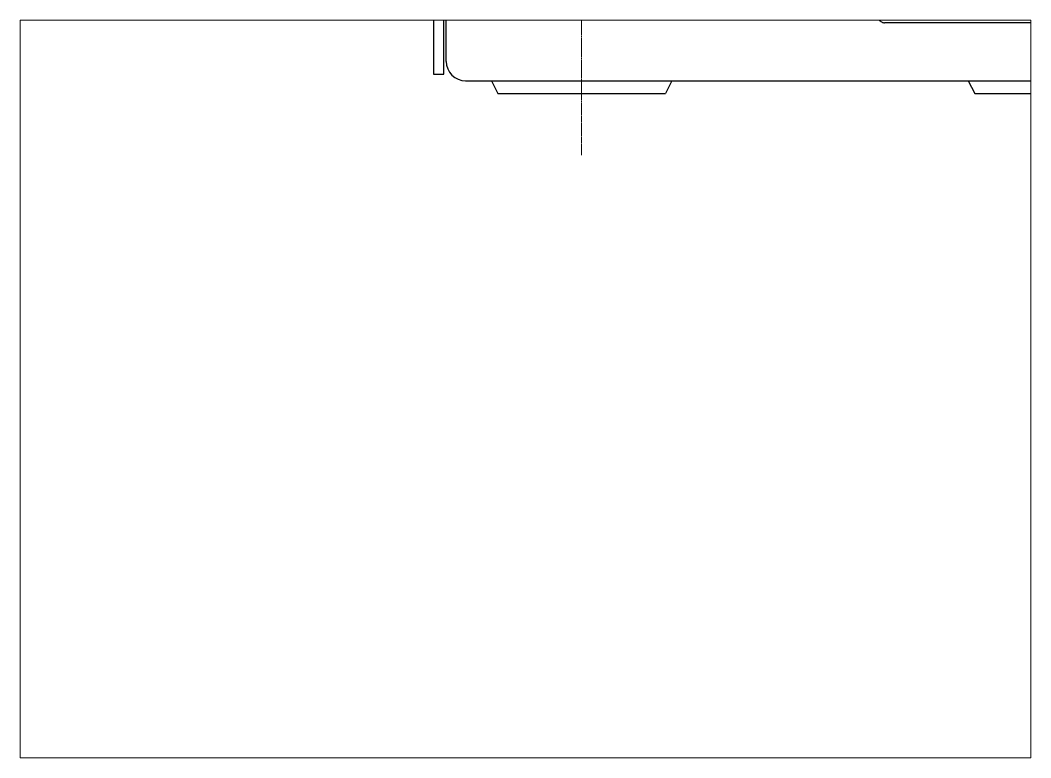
# Paper-space layout 'A3_5_1' of a CAD drawing. Header units: millimetres. Extents: x 0 to 392, y 0 to 286.
# The model-space entities are those that its viewports show. They can reach past a viewport. Long polylines and large blocks are cut down to what shows.
import ezdxf

# ---------------------------------------------------------------- set-up
doc = ezdxf.new("R2010")
doc.units = ezdxf.units.MM
doc.linetypes.add('CENTER', pattern=[2, 1.25, -0.25, 0.25, -0.25])
doc.layers.get('0').update_dxf_attribs({"lineweight": 30})
doc.layers.add('2KD_寸法１', color=7, linetype='Continuous', lineweight=15)
doc.layers.add('PINOFF', color=6, linetype='Continuous', lineweight=9, plot=False)

# ---------------------------------------------------------------- blocks, each defined once
blk = doc.blocks.new('A$C2E9435F1')
for p, q in [((-30, 99), (-30, 0.5)), ((-29.2, 0.5), (-29.2, 99.2)), ((-29, 1.5), (-29, 99)), ((4.5, 5), (4.5, 19)), ((25, 4.5), (5, 4.5)), ((-30, 0.5), (-29.2, 0.5)), ((-27.5, 0), (27.5, 0)), ((-25.5, 0), (-25, -1)), ((-24, 0), (-13, 0)), ((-11.5, 0), (-12, -1)), ((11.5, 0), (12, -1)), ((13, 0), (24, 0)), ((-25, -1), (-12, -1)), ((12, -1), (25, -1))]:
    blk.add_line(p, q)
for centre, radius in [((5, 5), 0.5), ((-27.5, 1.5), 1.5)]:
    blk.add_arc(centre, radius, 180, 270)

msp = doc.modelspace()

# ---------------------------------------------------------------- linework, layer by layer
at = {"layer": '2KD_寸法１', "linetype": 'CENTER', "ltscale": 3}
msp.add_line((43.453, 57.406), (43.453, 46.601), dxfattribs=at)

# ---------------------------------------------------------------- block references
msp.add_blockref('A$C2E9435F1', (61.953, 52.406))

psp = doc.layouts.new('A3_5_1')

# ---------------------------------------------------------------- viewports
at = {"layer": 'PINOFF', "color": 7, "lineweight": 0}
psp.add_viewport(center=(195.5, 142.5), size=(392, 286), view_center_point=(39.1, 28.5), view_height=57.20001, dxfattribs=at)

doc.saveas('drawing.dxf')
